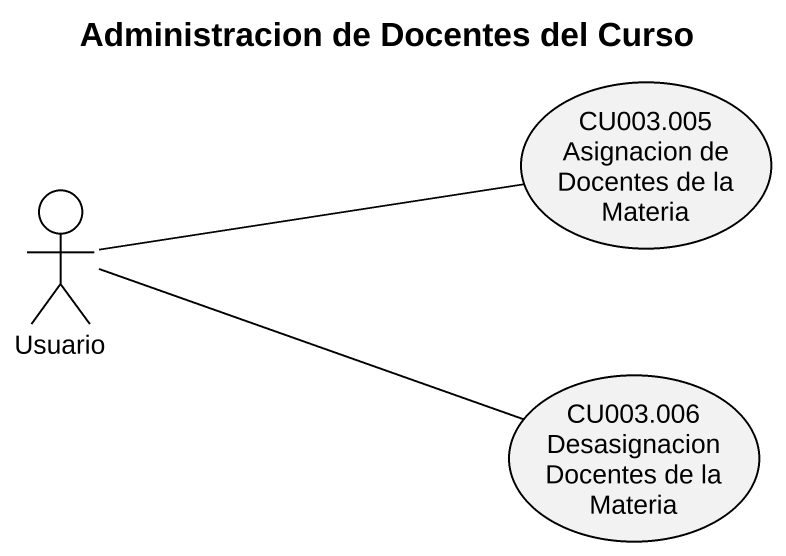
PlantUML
@startuml
title Administracion de Docentes del Curso
usecase "CU003.005 Asignacion de Docentes de la Materia" as CU003_005_Asignacion_de
actor Usuario
usecase "CU003.006 Desasignacion Docentes de la Materia" as CU003_006_Desasignacion
CU003_005_Asignacion_de -left- Usuario
CU003_006_Desasignacion -left- Usuario
@enduml
